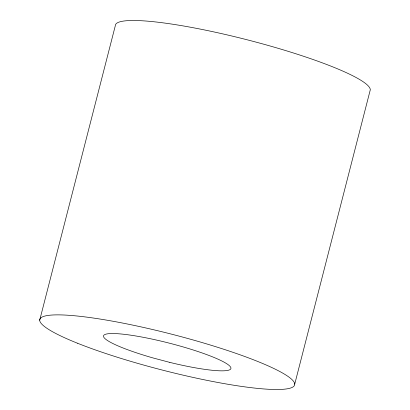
<?xml version="1.0" encoding="UTF-8"?>
<svg xmlns="http://www.w3.org/2000/svg" width="410" height="410" viewBox="0 0 410 410"><rect width="100%" height="100%" fill="white"/><g stroke="black" fill="none" stroke-linecap="round" stroke-linejoin="round"><path stroke-width="0.61" d="M39.698 320.215L115.277 25.845A131.564 18.537 14.4 0 1 242.284 38.56A131.564 18.537 14.4 0 1 370.302 89.785L294.723 384.155M169.848 362.404L153.268 358.012A65.779 9.271 14.4 0 1 116.717 333.658A65.779 9.271 14.4 0 1 223.829 362.02A65.779 9.271 14.4 0 1 169.848 362.404M77.403 343.19A131.564 18.537 14.4 0 0 290.511 388.05A131.564 18.537 14.4 0 0 133.716 325.314A131.564 18.537 14.4 0 0 77.403 343.19"/></g></svg>
